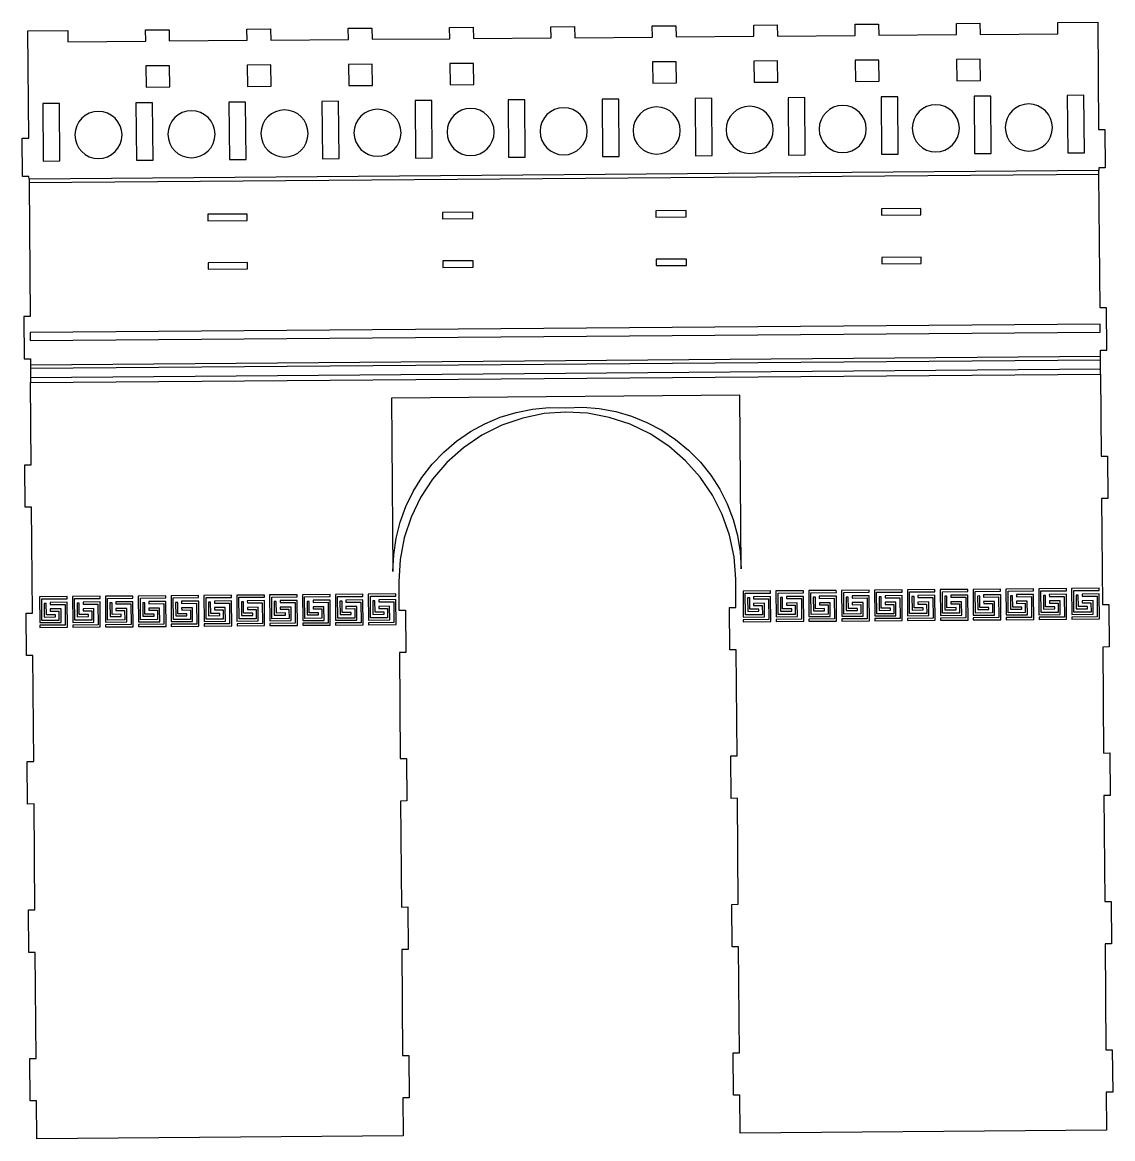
# Model space of a CAD drawing. Extents: x -1323 to 1705, y -706 to 926.
# Drawn here: x 572 to 1086, y 281 to 807 of the extents above; entities that cross this region are included whole.
import ezdxf

# ---------------------------------------------------------------- set-up
doc = ezdxf.new("R2010")
doc.units = 0
doc.layers.add('CAMADA_1', color=7, linetype='CONTINUOUS')

msp = doc.modelspace()

# ---------------------------------------------------------------- linework, layer by layer
at = {"layer": 'CAMADA_1'}
for points in [[(574.8376, 733.4888), (574.8275, 734.7428), (571.8278, 734.7188), (571.683, 752.7982), (574.6831, 752.8223), (574.2787, 803.3819), (593.1791, 803.5331), (593.2213, 798.2577), (629.886, 798.551), (629.8438, 803.8263), (640.9758, 803.9153), (641.018, 798.64), (677.6827, 798.9333), (677.6405, 804.2085), (688.7723, 804.2976), (688.8145, 799.0223), (725.4792, 799.3156), (725.4373, 804.5908), (736.569, 804.6799), (736.6112, 799.4046), (773.276, 799.6979), (773.2338, 804.9731), (784.3658, 805.0622), (784.408, 799.7868), (821.0727, 800.0801), (821.0305, 805.3554), (832.1622, 805.4444), (832.2044, 800.1691), (868.8692, 800.4624), (868.827, 805.7376), (879.959, 805.8267), (880.0012, 800.5514), (916.6659, 800.8447), (916.6237, 806.1199), (927.7557, 806.209), (927.7979, 800.9337), (964.4626, 801.227), (964.4204, 806.5022), (975.5522, 806.5913), (975.5944, 801.3159), (1012.2591, 801.6092), (1012.2169, 806.8845), (1023.3489, 806.9735), (1023.3911, 801.6982), (1060.0558, 801.9915), (1060.0136, 807.2667), (1078.914, 807.4179), (1079.3184, 756.8583), (1082.3184, 756.8823), (1082.4629, 738.8028), (1079.4631, 738.7788), (1079.4731, 737.5247), (574.8376, 733.4888)], [(1012.4329, 779.8853), (1023.5647, 779.9743), (1023.4848, 789.9741), (1012.3528, 789.885), (1012.4329, 779.8853)], [(630.0598, 776.8271), (641.1918, 776.9161), (641.1117, 786.9159), (629.98, 786.8268), (630.0598, 776.8271)], [(677.8566, 777.2094), (688.9883, 777.2984), (688.9084, 787.2981), (677.7764, 787.2091), (677.8566, 777.2094)], [(725.653, 777.5917), (736.785, 777.6808), (736.7049, 787.6804), (725.5732, 787.5913), (725.653, 777.5917)], [(773.4498, 777.974), (784.5815, 778.0631), (784.5017, 788.0627), (773.3697, 787.9736), (773.4498, 777.974)], [(869.043, 778.7385), (880.175, 778.8275), (880.0949, 788.8272), (868.9631, 788.7382), (869.043, 778.7385)], [(916.8397, 779.1208), (927.9715, 779.2098), (927.8916, 789.2095), (916.7596, 789.1204), (916.8397, 779.1208)], [(964.6362, 779.5031), (975.7682, 779.5922), (975.6881, 789.5918), (964.5563, 789.5027), (964.6362, 779.5031)], [(589.2273, 769.1277), (581.3664, 769.0648), (581.5829, 742.0015), (589.4438, 742.0644), (589.2273, 769.1277)], [(633.1082, 769.4787), (625.2473, 769.4157), (625.4638, 742.3525), (633.3247, 742.4153), (633.1082, 769.4787)], [(676.9892, 769.8296), (669.1283, 769.7668), (669.3448, 742.7034), (677.2057, 742.7663), (676.9892, 769.8296)], [(720.8699, 770.1806), (713.009, 770.1178), (713.2255, 743.0544), (721.0864, 743.1172), (720.8699, 770.1806)], [(764.7508, 770.5315), (756.8899, 770.4687), (757.1064, 743.4053), (764.9673, 743.4682), (764.7508, 770.5315)], [(808.6318, 770.8825), (800.7709, 770.8197), (800.9871, 743.7563), (808.8482, 743.8192), (808.6318, 770.8825)], [(853.1881, 744.1738), (852.9717, 771.2371), (845.1108, 771.1742), (845.3272, 744.1109), (853.1881, 744.1738)], [(897.0691, 744.5247), (896.8526, 771.5881), (888.9917, 771.5253), (889.2082, 744.4619), (897.0691, 744.5247)], [(940.95, 744.8757), (940.7335, 771.939), (932.8726, 771.8762), (933.0891, 744.8128), (940.95, 744.8757)], [(984.8307, 745.2266), (984.6142, 772.29), (976.7533, 772.2272), (976.9698, 745.1638), (984.8307, 745.2266)], [(1028.7117, 745.5777), (1028.4952, 772.6409), (1020.6343, 772.5781), (1020.8508, 745.5147), (1028.7117, 745.5777)], [(1057.5114, 757.783), (1057.2856, 760.0232), (1056.6379, 762.1098), (1055.613, 763.998), (1054.2557, 765.6431), (1052.6106, 767.0004), (1050.7224, 768.0253), (1048.6358, 768.673), (1046.3956, 768.8988), (1044.1553, 768.673), (1042.0688, 768.0253), (1040.1806, 767.0004), (1038.5354, 765.6431), (1037.1781, 763.998), (1036.1532, 762.1098), (1035.5055, 760.0232), (1035.2796, 757.783), (1035.5054, 755.5428), (1036.1531, 753.4562), (1037.178, 751.568), (1038.5354, 749.9229), (1040.1805, 748.5655), (1042.0687, 747.5406), (1044.1553, 746.8929), (1046.3955, 746.6671), (1048.6357, 746.8929), (1050.7223, 747.5406), (1052.6105, 748.5655), (1054.2556, 749.9228), (1055.613, 751.5679), (1056.6379, 753.4561), (1057.2856, 755.5427), (1057.5114, 757.7829)], [(1072.5926, 745.9286), (1072.3761, 772.9919), (1064.5152, 772.9291), (1064.7317, 745.8657), (1072.5926, 745.9286)], [(618.7028, 754.2734), (618.477, 756.5136), (617.8293, 758.6002), (616.8044, 760.4884), (615.4471, 762.1335), (613.802, 763.4909), (611.9138, 764.5158), (609.8272, 765.1635), (607.587, 765.3893), (605.3467, 765.1635), (603.2602, 764.5158), (601.372, 763.4909), (599.7269, 762.1335), (598.3695, 760.4884), (597.3446, 758.6002), (596.6969, 756.5136), (596.4711, 754.2734), (596.6969, 752.0332), (597.3446, 749.9466), (598.3695, 748.0584), (599.7268, 746.4133), (601.3719, 745.0559), (603.2601, 744.031), (605.3467, 743.3833), (607.5869, 743.1575), (609.8271, 743.3833), (611.9137, 744.031), (613.8019, 745.0559), (615.447, 746.4132), (616.8044, 748.0583), (617.8293, 749.9465), (618.477, 752.0331), (618.7028, 754.2733)], [(662.5837, 754.6243), (662.3579, 756.8646), (661.7102, 758.9511), (660.6853, 760.8393), (659.328, 762.4845), (657.6828, 763.8418), (655.7946, 764.8667), (653.7081, 765.5144), (651.4678, 765.7402), (649.2276, 765.5144), (647.141, 764.8667), (645.2528, 763.8418), (643.6077, 762.4845), (642.2503, 760.8394), (641.2254, 758.9512), (640.5777, 756.8646), (640.3519, 754.6244), (640.5777, 752.3841), (641.2254, 750.2976), (642.2503, 748.4094), (643.6077, 746.7643), (645.2528, 745.4069), (647.141, 744.382), (649.2275, 743.7343), (651.4678, 743.5085), (653.708, 743.7343), (655.7946, 744.382), (657.6828, 745.4069), (659.3279, 746.7642), (660.6853, 748.4093), (661.7102, 750.2975), (662.3579, 752.3841), (662.5837, 754.6243)], [(706.4646, 754.9753), (706.2388, 757.2155), (705.5911, 759.3021), (704.5662, 761.1903), (703.2088, 762.8354), (701.5637, 764.1928), (699.6755, 765.2177), (697.5889, 765.8654), (695.3487, 766.0912), (693.1085, 765.8654), (691.0219, 765.2177), (689.1337, 764.1928), (687.4886, 762.8355), (686.1312, 761.1903), (685.1063, 759.3021), (684.4586, 757.2156), (684.2328, 754.9753), (684.4586, 752.7351), (685.1063, 750.6485), (686.1312, 748.7603), (687.4885, 747.1152), (689.1336, 745.7578), (691.0218, 744.7329), (693.1084, 744.0852), (695.3486, 743.8594), (697.5889, 744.0852), (699.6754, 744.7329), (701.5636, 745.7578), (703.2088, 747.1151), (704.5661, 748.7602), (705.591, 750.6484), (706.2387, 752.735), (706.4646, 754.9752)], [(750.3454, 755.3263), (750.1196, 757.5665), (749.4719, 759.6531), (748.447, 761.5413), (747.0897, 763.1864), (745.4445, 764.5437), (743.5563, 765.5686), (741.4698, 766.2163), (739.2295, 766.4421), (736.9893, 766.2163), (734.9027, 765.5686), (733.0145, 764.5437), (731.3694, 763.1864), (730.0121, 761.5413), (728.9872, 759.6531), (728.3395, 757.5665), (728.1136, 755.3263), (728.3394, 753.0861), (728.9871, 750.9995), (730.012, 749.1113), (731.3694, 747.4662), (733.0145, 746.1088), (734.9027, 745.0839), (736.9893, 744.4362), (739.2295, 744.2104), (741.4697, 744.4362), (743.5563, 745.0839), (745.4445, 746.1088), (747.0896, 747.4661), (748.447, 749.1112), (749.4719, 750.9994), (750.1196, 753.086), (750.3454, 755.3262)], [(794.2263, 755.6772), (794.0005, 757.9174), (793.3528, 760.004), (792.3279, 761.8922), (790.9705, 763.5373), (789.3254, 764.8947), (787.4372, 765.9196), (785.3506, 766.5673), (783.1104, 766.7931), (780.8702, 766.5673), (778.7836, 765.9196), (776.8954, 764.8947), (775.2503, 763.5374), (773.8929, 761.8922), (772.868, 760.004), (772.2203, 757.9175), (771.9945, 755.6772), (772.2203, 753.437), (772.868, 751.3504), (773.8929, 749.4622), (775.2502, 747.8171), (776.8953, 746.4597), (778.7835, 745.4348), (780.8701, 744.7871), (783.1103, 744.5613), (785.3506, 744.7871), (787.4371, 745.4348), (789.3253, 746.4597), (790.9705, 747.8171), (792.3278, 749.4622), (793.3527, 751.3504), (794.0004, 753.4369), (794.2263, 755.6772)], [(838.1071, 756.0282), (837.8813, 758.2684), (837.2336, 760.355), (836.2087, 762.2432), (834.8514, 763.8883), (833.2063, 765.2457), (831.3181, 766.2706), (829.2315, 766.9183), (826.9913, 767.1441), (824.751, 766.9183), (822.6645, 766.2706), (820.7763, 765.2457), (819.1312, 763.8883), (817.7738, 762.2432), (816.7489, 760.355), (816.1012, 758.2684), (815.8754, 756.0282), (816.1012, 753.788), (816.7489, 751.7014), (817.7738, 749.8132), (819.1311, 748.1681), (820.7762, 746.8107), (822.6644, 745.7858), (824.751, 745.1381), (826.9912, 744.9123), (829.2314, 745.1381), (831.318, 745.7858), (833.2062, 746.8107), (834.8513, 748.168), (836.2087, 749.8131), (837.2336, 751.7013), (837.8813, 753.7879), (838.1071, 756.0281)], [(881.988, 756.3791), (881.7622, 758.6194), (881.1145, 760.7059), (880.0896, 762.5941), (878.7323, 764.2393), (877.0871, 765.5966), (875.1989, 766.6215), (873.1124, 767.2692), (870.8721, 767.495), (868.6319, 767.2692), (866.5453, 766.6215), (864.6571, 765.5966), (863.012, 764.2393), (861.6546, 762.5942), (860.6297, 760.706), (859.982, 758.6194), (859.7562, 756.3792), (859.982, 754.1389), (860.6297, 752.0524), (861.6546, 750.1642), (863.012, 748.519), (864.6571, 747.1617), (866.5453, 746.1368), (868.6318, 745.4891), (870.8721, 745.2632), (873.1123, 745.489), (875.1989, 746.1367), (877.0871, 747.1616), (878.7322, 748.519), (880.0896, 750.1641), (881.1145, 752.0523), (881.7622, 754.1388), (881.988, 756.3791)], [(925.8689, 756.7301), (925.6431, 758.9703), (924.9954, 761.0569), (923.9705, 762.9451), (922.6131, 764.5902), (920.968, 765.9476), (919.0798, 766.9725), (916.9932, 767.6202), (914.753, 767.846), (912.5127, 767.6202), (910.4262, 766.9725), (908.538, 765.9476), (906.8929, 764.5902), (905.5355, 762.9451), (904.5106, 761.0569), (903.8629, 758.9703), (903.6371, 756.7301), (903.8629, 754.4899), (904.5106, 752.4033), (905.5355, 750.5151), (906.8928, 748.87), (908.5379, 747.5126), (910.4261, 746.4877), (912.5127, 745.84), (914.7529, 745.6142), (916.9932, 745.84), (919.0797, 746.4877), (920.9679, 747.5126), (922.6131, 748.8699), (923.9704, 750.515), (924.9953, 752.4032), (925.643, 754.4898), (925.8689, 756.73)], [(969.7497, 757.081), (969.5239, 759.3213), (968.8762, 761.4078), (967.8513, 763.296), (966.494, 764.9412), (964.8488, 766.2985), (962.9606, 767.3234), (960.8741, 767.9711), (958.6338, 768.1969), (956.3936, 767.9711), (954.307, 767.3234), (952.4188, 766.2985), (950.7737, 764.9412), (949.4163, 763.2961), (948.3914, 761.4079), (947.7437, 759.3213), (947.5179, 757.0811), (947.7437, 754.8408), (948.3914, 752.7543), (949.4163, 750.8661), (950.7737, 749.2209), (952.4188, 747.8636), (954.307, 746.8387), (956.3935, 746.191), (958.6338, 745.9651), (960.874, 746.1909), (962.9606, 746.8386), (964.8488, 747.8635), (966.4939, 749.2209), (967.8513, 750.866), (968.8762, 752.7542), (969.5239, 754.8407), (969.7497, 757.081)], [(1013.6306, 757.432), (1013.4048, 759.6722), (1012.7571, 761.7588), (1011.7322, 763.647), (1010.3748, 765.2921), (1008.7297, 766.6495), (1006.8415, 767.6744), (1004.7549, 768.3221), (1002.5147, 768.5479), (1000.2745, 768.3221), (998.1879, 767.6744), (996.2997, 766.6495), (994.6546, 765.2922), (993.2972, 763.647), (992.2723, 761.7588), (991.6246, 759.6723), (991.3988, 757.432), (991.6246, 755.1918), (992.2723, 753.1052), (993.2972, 751.217), (994.6545, 749.5719), (996.2996, 748.2145), (998.1878, 747.1896), (1000.2744, 746.5419), (1002.5146, 746.3161), (1004.7549, 746.5419), (1006.8414, 747.1896), (1008.7296, 748.2145), (1010.3748, 749.5718), (1011.7321, 751.2169), (1012.757, 753.1051), (1013.4047, 755.1917), (1013.6306, 757.4319)], [(575.5387, 645.8273), (1080.1743, 649.8634), (1080.1512, 652.7352), (1083.1512, 652.7593), (1082.9912, 672.7586), (1079.9912, 672.7346), (1079.4879, 735.6878), (574.8523, 731.6518), (575.3559, 668.6985), (572.3559, 668.6746), (572.5158, 648.6752), (575.5159, 648.6993), (575.5387, 645.8273)], [(677.7009, 716.9932), (659.155, 716.8449), (659.1791, 713.845), (677.7249, 713.9933), (677.7009, 716.9932)], [(784.1805, 717.8448), (769.7912, 717.7298), (769.8153, 714.7299), (784.2044, 714.8449), (784.1805, 717.8448)], [(870.4072, 718.5345), (870.4313, 715.5346), (884.8203, 715.6497), (884.7965, 718.6496), (870.4072, 718.5345)], [(976.8869, 719.3861), (976.9107, 716.3862), (995.4568, 716.5346), (995.4327, 719.5345), (976.8869, 719.3861)], [(870.5906, 695.6377), (870.6144, 692.6378), (885.0037, 692.7528), (884.9796, 695.7527), (870.5906, 695.6377)], [(995.6158, 696.6376), (977.07, 696.4893), (977.094, 693.4894), (995.6399, 693.6377), (995.6158, 696.6376)], [(677.884, 694.0964), (659.3381, 693.9481), (659.3622, 690.9482), (677.908, 691.0965), (677.884, 694.0964)], [(784.3636, 694.9481), (769.9743, 694.8329), (769.9984, 691.833), (784.3875, 691.9482), (784.3636, 694.9481)], [(1080.0825, 661.3222), (1080.0525, 665.1001), (575.4169, 661.064), (575.4472, 657.2862), (1080.0825, 661.3222)], [(575.5864, 639.8538), (1080.222, 643.8899), (1080.1881, 648.1191), (575.5528, 644.083), (575.5864, 639.8538)], [(667.478, 524.925), (667.4265, 531.3467), (662.3326, 531.3059), (662.3407, 530.306), (666.4346, 530.3388), (666.4699, 525.9169), (658.425, 525.8526), (658.3434, 536.0516), (670.343, 536.1477), (670.3352, 537.1476), (657.3356, 537.0437), (657.4331, 524.8446), (667.478, 524.925)], [(682.9773, 525.0488), (682.926, 531.4707), (677.8322, 531.4299), (677.8403, 530.43), (681.934, 530.4627), (681.9695, 526.0409), (673.9246, 525.9765), (673.843, 536.1756), (685.8426, 536.2716), (685.8345, 537.2716), (672.835, 537.1677), (672.9325, 524.9685), (682.9773, 525.0488)], [(698.4769, 525.1728), (698.4254, 531.5946), (693.3318, 531.5539), (693.3397, 530.5539), (697.4336, 530.5866), (697.4689, 526.1649), (689.4241, 526.1005), (689.3426, 536.2996), (701.3422, 536.3955), (701.3341, 537.3956), (688.3346, 537.2916), (688.4321, 525.0925), (698.4769, 525.1728)], [(713.9765, 525.2968), (713.925, 531.7186), (708.8312, 531.6778), (708.8393, 530.6779), (712.9329, 530.7106), (712.9685, 526.2887), (704.9235, 526.2245), (704.842, 536.4236), (716.8416, 536.5195), (716.8337, 537.5196), (703.8342, 537.4155), (703.9317, 525.2165), (713.9765, 525.2968)], [(729.4758, 525.4208), (729.4246, 531.8426), (724.3308, 531.8018), (724.3386, 530.8019), (728.4325, 530.8346), (728.4678, 526.4127), (720.4231, 526.3485), (720.3415, 536.5475), (732.3412, 536.6435), (732.3331, 537.6434), (719.3335, 537.5395), (719.431, 525.3404), (729.4758, 525.4208)], [(744.9754, 525.5448), (744.9239, 531.9666), (739.8301, 531.9258), (739.8382, 530.9257), (743.9321, 530.9585), (743.9674, 526.5367), (735.9227, 526.4723), (735.8411, 536.6715), (747.8407, 536.7675), (747.8326, 537.7674), (734.8331, 537.6635), (734.9306, 525.4644), (744.9754, 525.5448)], [(920.7419, 527.9505), (912.6969, 527.8863), (912.6154, 538.0853), (924.615, 538.1813), (924.6071, 539.1812), (911.6074, 539.0773), (911.7051, 526.8782), (921.7497, 526.9586), (921.6984, 533.3804), (916.6046, 533.3396), (916.6127, 532.3397), (920.7064, 532.3724), (920.7419, 527.9505)], [(936.2413, 528.0745), (928.1965, 528.0101), (928.115, 538.2093), (940.1146, 538.3053), (940.1065, 539.3052), (927.107, 539.2013), (927.2045, 527.0022), (937.2493, 527.0826), (937.198, 533.5042), (932.1042, 533.4636), (932.1121, 532.4635), (936.206, 532.4963), (936.2413, 528.0745)], [(951.7408, 528.1985), (943.6959, 528.1341), (943.6143, 538.3333), (955.614, 538.4293), (955.6061, 539.4292), (942.6066, 539.3252), (942.7041, 527.1262), (952.7489, 527.2065), (952.6974, 533.6282), (947.6036, 533.5876), (947.6117, 532.5875), (951.7056, 532.6203), (951.7408, 528.1985)], [(967.2404, 528.3225), (959.1955, 528.2581), (959.1139, 538.4573), (971.1135, 538.5532), (971.1054, 539.5532), (958.1059, 539.4492), (958.2034, 527.2502), (968.2482, 527.3305), (968.197, 533.7522), (963.1032, 533.7115), (963.111, 532.7115), (967.2049, 532.7443), (967.2404, 528.3225)], [(982.7398, 528.4464), (974.6951, 528.3821), (974.6135, 538.5812), (986.6131, 538.6772), (986.605, 539.6771), (973.6055, 539.5732), (973.703, 527.3741), (983.7478, 527.4545), (983.6963, 533.8762), (978.6028, 533.8354), (978.6106, 532.8355), (982.7045, 532.8683), (982.7398, 528.4464)], [(998.2394, 528.5704), (990.1944, 528.506), (990.1129, 538.7051), (1002.1125, 538.8012), (1002.1046, 539.8011), (989.1051, 539.6972), (989.2026, 527.4981), (999.2474, 527.5783), (999.1959, 534.0002), (994.1021, 533.9594), (994.1102, 532.9595), (998.2039, 532.9922), (998.2394, 528.5704)], [(1013.7387, 528.6944), (1005.694, 528.63), (1005.6125, 538.8291), (1017.6121, 538.925), (1017.604, 539.9251), (1004.6044, 539.8211), (1004.702, 527.622), (1014.7468, 527.7023), (1014.6955, 534.1241), (1009.6017, 534.0834), (1009.6096, 533.0834), (1013.7035, 533.1161), (1013.7387, 528.6944)], [(1009.5767, 537.1942), (1009.5848, 536.1943), (1016.6334, 536.2507), (1016.7116, 526.4689), (1004.712, 526.3728), (1004.7201, 525.3729), (1017.7196, 525.4768), (1017.6254, 537.2586), (1009.5767, 537.1942)], [(1029.2383, 528.8182), (1021.1936, 528.754), (1021.1118, 538.9531), (1033.1117, 539.049), (1033.1036, 540.0491), (1020.104, 539.945), (1020.2016, 527.746), (1030.2464, 527.8263), (1030.1949, 534.2481), (1025.1011, 534.2073), (1025.1092, 533.2074), (1029.203, 533.2401), (1029.2383, 528.8182)], [(1025.0763, 537.3182), (1025.0844, 536.3182), (1032.133, 536.3746), (1032.2112, 526.5927), (1020.2116, 526.4968), (1020.2194, 525.4968), (1033.2192, 525.6008), (1033.1248, 537.3826), (1025.0763, 537.3182)], [(1044.7379, 528.9422), (1036.693, 528.878), (1036.6114, 539.077), (1048.611, 539.173), (1048.6032, 540.173), (1035.6034, 540.069), (1035.7011, 527.8699), (1045.7457, 527.9503), (1045.6945, 534.3721), (1040.6006, 534.3313), (1040.6087, 533.3314), (1044.7024, 533.3641), (1044.7379, 528.9422)], [(1040.5758, 537.4422), (1040.5837, 536.4422), (1047.6323, 536.4985), (1047.7108, 526.7167), (1035.7112, 526.6207), (1035.719, 525.6208), (1048.7186, 525.7248), (1048.6244, 537.5066), (1040.5758, 537.4422)], [(1060.2373, 529.0662), (1052.1926, 529.0019), (1052.111, 539.201), (1064.1106, 539.297), (1064.1025, 540.2969), (1051.103, 540.193), (1051.2005, 527.9939), (1061.2453, 528.0743), (1061.194, 534.4961), (1056.1002, 534.4553), (1056.1081, 533.4552), (1060.202, 533.488), (1060.2373, 529.0662)], [(1056.0752, 537.5662), (1056.0833, 536.5661), (1063.1319, 536.6225), (1063.2101, 526.8407), (1051.2105, 526.7447), (1051.2186, 525.7448), (1064.2181, 525.8487), (1064.124, 537.6306), (1056.0752, 537.5662)], [(1075.7369, 529.1902), (1067.6921, 529.1258), (1067.6104, 539.325), (1079.61, 539.421), (1079.6021, 540.4209), (1066.6026, 540.3169), (1066.7001, 528.1179), (1076.7449, 528.1982), (1076.6934, 534.6199), (1071.5996, 534.5793), (1071.6077, 533.5792), (1075.7016, 533.612), (1075.7369, 529.1902)], [(1071.5748, 537.69), (1071.5829, 536.6901), (1078.6315, 536.7465), (1078.7097, 526.9647), (1066.7101, 526.8687), (1066.718, 525.8688), (1079.7177, 525.9727), (1079.6233, 537.7544), (1071.5748, 537.69)], [(1069.7509, 537.1755), (1068.7507, 537.1675), (1068.8017, 530.7854), (1074.1054, 530.8279), (1074.0975, 531.8279), (1069.7938, 531.7935), (1069.7509, 537.1755)], [(589.9802, 524.3051), (589.929, 530.7269), (584.8352, 530.6861), (584.8433, 529.6862), (588.9369, 529.7189), (588.9724, 525.297), (580.9275, 525.2328), (580.8459, 535.4319), (592.8455, 535.5278), (592.8377, 536.5277), (579.8379, 536.4238), (579.9357, 524.2248), (589.9802, 524.3051)], [(591.8668, 532.8534), (591.9453, 523.0715), (579.9457, 522.9756), (579.9535, 521.9756), (592.9531, 522.0796), (592.8589, 533.8614), (584.8104, 533.797), (584.8182, 532.797), (591.8668, 532.8534)], [(581.9863, 533.2744), (582.0373, 526.8924), (587.3409, 526.9347), (587.3328, 527.9348), (583.0294, 527.9003), (582.9862, 533.2824), (581.9863, 533.2744)], [(605.4798, 524.4291), (605.4286, 530.8509), (600.3347, 530.8101), (600.3426, 529.8101), (604.4365, 529.8428), (604.4718, 525.421), (596.4271, 525.3566), (596.3455, 535.5558), (608.3451, 535.6518), (608.337, 536.6517), (595.3375, 536.5478), (595.435, 524.3487), (605.4798, 524.4291)], [(607.3664, 532.9773), (607.4446, 523.1955), (595.445, 523.0995), (595.4531, 522.0996), (608.4527, 522.2036), (608.3585, 533.9854), (600.3097, 533.921), (600.3178, 532.921), (607.3664, 532.9773)], [(597.4859, 533.3984), (597.5369, 527.0163), (602.8405, 527.0587), (602.8324, 528.0588), (598.529, 528.0243), (598.4858, 533.4064), (597.4859, 533.3984)], [(620.9794, 524.5531), (620.9279, 530.9747), (615.8341, 530.9341), (615.8422, 529.934), (619.9361, 529.9668), (619.9714, 525.545), (611.9267, 525.4806), (611.8449, 535.6798), (623.8445, 535.7758), (623.8366, 536.7757), (610.8371, 536.6718), (610.9346, 524.4727), (620.9794, 524.5531)], [(622.866, 533.1013), (622.9442, 523.3195), (610.9446, 523.2235), (610.9525, 522.2236), (623.9523, 522.3275), (623.8578, 534.1092), (615.8093, 534.0449), (615.8174, 533.0449), (622.866, 533.1013)], [(612.9852, 533.5224), (613.0365, 527.1403), (618.3399, 527.1827), (618.332, 528.1826), (614.0283, 528.1483), (613.9854, 533.5304), (612.9852, 533.5224)], [(636.4788, 524.677), (636.4275, 531.0987), (631.3337, 531.0581), (631.3418, 530.058), (635.4354, 530.0908), (635.471, 525.669), (627.426, 525.6046), (627.3445, 535.8038), (639.3441, 535.8998), (639.3362, 536.8997), (626.3364, 536.7957), (626.4342, 524.5967), (636.4788, 524.677)], [(638.3654, 533.2253), (638.4438, 523.4435), (626.444, 523.3475), (626.4521, 522.3474), (639.4516, 522.4515), (639.3574, 534.2332), (631.3089, 534.1688), (631.3168, 533.1689), (638.3654, 533.2253)], [(628.4848, 533.6462), (628.5359, 527.2642), (633.8395, 527.3067), (633.8314, 528.3066), (629.5279, 528.2723), (629.4848, 533.6543), (628.4848, 533.6462)], [(651.9784, 524.801), (651.9271, 531.2227), (646.8333, 531.1819), (646.8412, 530.182), (650.935, 530.2148), (650.9703, 525.793), (642.9256, 525.7286), (642.8441, 535.9278), (654.8437, 536.0237), (654.8356, 537.0237), (641.836, 536.9197), (641.9335, 524.7207), (651.9784, 524.801)], [(653.865, 533.3493), (653.9432, 523.5674), (641.9436, 523.4715), (641.9517, 522.4714), (654.9512, 522.5755), (654.857, 534.3572), (646.8083, 534.2928), (646.8164, 533.2929), (653.865, 533.3493)], [(643.9844, 533.7702), (644.0354, 527.3882), (649.3391, 527.4306), (649.331, 528.4306), (645.0273, 528.3962), (644.9844, 533.7782), (643.9844, 533.7702)], [(669.3646, 533.4732), (669.4428, 523.6914), (657.4432, 523.5954), (657.451, 522.5954), (670.4508, 522.6994), (670.3564, 534.4812), (662.3078, 534.4168), (662.316, 533.4169), (669.3646, 533.4732)], [(659.4838, 533.8942), (659.5348, 527.5122), (664.8384, 527.5546), (664.8306, 528.5546), (660.5269, 528.5201), (660.4839, 533.9022), (659.4838, 533.8942)], [(684.8639, 533.5972), (684.9421, 523.8154), (672.9425, 523.7193), (672.9506, 522.7194), (685.9501, 522.8233), (685.856, 534.6051), (677.8074, 534.5408), (677.8153, 533.5408), (684.8639, 533.5972)], [(674.9834, 534.0182), (675.0344, 527.6362), (680.338, 527.6786), (680.3299, 528.6785), (676.0264, 528.6441), (675.9833, 534.0261), (674.9834, 534.0182)], [(700.3635, 533.7211), (700.4417, 523.9392), (688.4421, 523.8433), (688.4502, 522.8434), (701.4497, 522.9473), (701.3556, 534.7291), (693.3068, 534.6647), (693.3149, 533.6648), (700.3635, 533.7211)], [(690.483, 534.1421), (690.534, 527.7601), (695.8374, 527.8026), (695.8295, 528.8025), (691.5258, 528.7681), (691.4829, 534.1501), (690.483, 534.1421)], [(715.8631, 533.8451), (715.9413, 524.0632), (703.9417, 523.9673), (703.9496, 522.9673), (716.9491, 523.0713), (716.8549, 534.8531), (708.8064, 534.7887), (708.8142, 533.7887), (715.8631, 533.8451)], [(705.9823, 534.2661), (706.0333, 527.8841), (711.337, 527.9264), (711.3291, 528.9265), (707.0254, 528.892), (706.9822, 534.2741), (705.9823, 534.2661)], [(731.3624, 533.969), (731.4406, 524.1872), (719.441, 524.0912), (719.4491, 523.0913), (732.4487, 523.1953), (732.3545, 534.9771), (724.306, 534.9127), (724.3138, 533.9127), (731.3624, 533.969)], [(721.4819, 534.3901), (721.5329, 528.0081), (726.8365, 528.0504), (726.8284, 529.0505), (722.525, 529.016), (722.4818, 534.3981), (721.4819, 534.3901)], [(746.862, 534.093), (746.9402, 524.3112), (734.9406, 524.2152), (734.9485, 523.2153), (747.9483, 523.3192), (747.8539, 535.1011), (739.8053, 535.0367), (739.8134, 534.0366), (746.862, 534.093)], [(736.9815, 534.5141), (737.0325, 528.132), (742.3359, 528.1744), (742.328, 529.1744), (738.0243, 529.14), (737.9814, 534.5221), (736.9815, 534.5141)], [(916.5798, 536.4505), (916.5877, 535.4505), (923.6363, 535.5068), (923.7147, 525.725), (911.7149, 525.629), (911.723, 524.6291), (924.7225, 524.7331), (924.6284, 536.5149), (916.5798, 536.4505)], [(914.7557, 535.9359), (913.7558, 535.9279), (913.8068, 529.5459), (919.1104, 529.5882), (919.1023, 530.5883), (914.7988, 530.5538), (914.7557, 535.9359)], [(932.0792, 536.5745), (932.0873, 535.5744), (939.1359, 535.6308), (939.2141, 525.849), (927.2145, 525.753), (927.2226, 524.7531), (940.2221, 524.857), (940.128, 536.6389), (932.0792, 536.5745)], [(930.2553, 536.0599), (929.2554, 536.0519), (929.3064, 529.6698), (934.61, 529.7122), (934.6019, 530.7122), (930.2982, 530.6778), (930.2553, 536.0599)], [(947.5788, 536.6983), (947.5866, 535.6984), (954.6355, 535.7548), (954.7137, 525.973), (942.7141, 525.877), (942.7219, 524.8771), (955.7215, 524.981), (955.6273, 536.7627), (947.5788, 536.6983)], [(945.7549, 536.1838), (944.7547, 536.1757), (944.8057, 529.7937), (950.1093, 529.8362), (950.1015, 530.8361), (945.7978, 530.8018), (945.7549, 536.1838)], [(963.0784, 536.8223), (963.0862, 535.8224), (970.1348, 535.8788), (970.213, 526.0969), (958.2134, 526.001), (958.2215, 525.0009), (971.2211, 525.105), (971.1269, 536.8867), (963.0784, 536.8223)], [(961.2542, 536.3077), (960.2543, 536.2997), (960.3053, 529.9177), (965.6089, 529.9602), (965.6008, 530.9601), (961.2974, 530.9257), (961.2542, 536.3077)], [(978.5777, 536.9463), (978.5858, 535.9464), (985.6344, 536.0028), (985.7126, 526.2209), (973.713, 526.1249), (973.7211, 525.1249), (986.7207, 525.2289), (986.6265, 537.0107), (978.5777, 536.9463)], [(976.7538, 536.4317), (975.7539, 536.4237), (975.8049, 530.0417), (981.1083, 530.0841), (981.1004, 531.0841), (976.7967, 531.0496), (976.7538, 536.4317)], [(994.0773, 537.0703), (994.0852, 536.0703), (1001.134, 536.1267), (1001.2122, 526.3449), (989.2126, 526.2489), (989.2205, 525.2489), (1002.22, 525.3528), (1002.1258, 537.1346), (994.0773, 537.0703)], [(992.2532, 536.5556), (991.2532, 536.5477), (991.3043, 530.1657), (996.6079, 530.2081), (996.6, 531.208), (992.2963, 531.1736), (992.2532, 536.5556)], [(1007.7528, 536.6796), (1006.7528, 536.6716), (1006.8039, 530.2896), (1012.1075, 530.3321), (1012.0994, 531.332), (1007.7959, 531.2976), (1007.7528, 536.6796)], [(1023.2524, 536.8036), (1022.2522, 536.7956), (1022.3034, 530.4136), (1027.6068, 530.4561), (1027.599, 531.456), (1023.2953, 531.4215), (1023.2524, 536.8036)], [(1038.7517, 536.9276), (1037.7518, 536.9196), (1037.8028, 530.5376), (1043.1064, 530.5799), (1043.0983, 531.58), (1038.7949, 531.5455), (1038.7517, 536.9276)], [(1054.2513, 537.0516), (1053.2514, 537.0436), (1053.3024, 530.6615), (1058.606, 530.7039), (1058.5979, 531.7039), (1054.2942, 531.6695), (1054.2513, 537.0516)]]:
    msp.add_lwpolyline(points, close=True, dxfattribs=at)
for points in [[(1079.4879, 735.6878), (1079.4731, 737.5247)], [(574.8376, 733.4888), (574.8523, 731.6518)], [(1080.1881, 648.1191), (1080.1743, 649.8634)], [(575.5387, 645.8273), (575.5528, 644.083)], [(1080.2413, 641.4882), (1080.222, 643.8899)], [(749.2343, 543.4796), (749.3416, 530.0857), (752.3414, 530.1096), (752.5014, 510.1103), (749.5016, 510.0863), (749.9014, 460.0879), (752.9012, 460.1119), (753.0612, 440.1125), (750.0614, 440.0885), (750.4612, 390.0901), (753.4612, 390.1141), (753.621, 370.1148), (750.6212, 370.0907), (751.021, 320.0923), (754.021, 320.1164), (754.181, 300.117), (751.181, 300.0929), (751.324, 282.1947), (578.4582, 280.8121), (578.3149, 298.7105), (575.3151, 298.6864), (575.1551, 318.6858), (578.1549, 318.7097), (577.7551, 368.7081), (574.7553, 368.6842), (574.5953, 388.6836), (577.5951, 388.7075), (577.1953, 438.7059), (574.1955, 438.682), (574.0355, 458.6813), (577.0353, 458.7053), (576.6355, 508.7037), (573.6354, 508.6797), (573.4757, 528.679), (576.4755, 528.7031), (576.0757, 578.7015), (573.0756, 578.6774), (572.9157, 598.6768), (575.9157, 598.7009), (575.6057, 637.4521), (1080.2413, 641.4882), (1080.5513, 602.7368), (1083.551, 602.7609), (1083.711, 582.7615), (1080.711, 582.7376), (1081.1111, 532.7392), (1084.1108, 532.7631), (1084.2708, 512.7637), (1081.271, 512.7398), (1081.6709, 462.7414), (1084.6706, 462.7653), (1084.8306, 442.7659), (1081.8308, 442.742), (1082.2307, 392.7436), (1085.2305, 392.7675), (1085.3904, 372.7682), (1082.3907, 372.7442), (1082.7905, 322.7458), (1085.7905, 322.7699), (1085.9502, 302.7705), (1082.9505, 302.7464), (1083.0935, 284.8482), (910.2276, 283.4656), (910.0844, 301.3639), (907.0846, 301.3399), (906.9246, 321.3392), (909.9244, 321.3632), (909.5245, 371.3616), (906.5248, 371.3376), (906.3648, 391.337), (909.3646, 391.361), (908.9647, 441.3594), (905.9647, 441.3354), (905.805, 461.3348), (908.8048, 461.3588), (908.4049, 511.3572), (905.4049, 511.3332), (905.2449, 531.3325), (908.245, 531.3566), (908.1379, 544.7504)], [(575.5864, 639.8538), (575.6057, 637.4521)], [(910.7834, 549.6619), (910.1289, 631.501), (745.8559, 630.187), (746.5106, 548.3481)], [(746.5105, 548.3481), (746.8575, 556.2823), (748.0099, 564.0763), (749.9434, 571.673), (752.6338, 579.0153), (756.0567, 586.046), (760.1879, 592.708), (765.003, 598.9442), (770.4777, 604.6974), (776.517, 609.8548), (783.0031, 614.3275), (789.8776, 618.0945), (797.0823, 621.1343), (804.5586, 623.4259), (812.2483, 624.9481), (820.093, 625.6797), (828.0344, 625.5995), (835.9735, 625.8067), (843.8289, 625.2007), (851.542, 623.8017), (859.0541, 621.63), (866.3064, 618.7057), (873.2403, 615.0493), (879.7971, 610.6808), (885.9181, 605.6207), (891.4842, 599.9558), (896.3984, 593.7974), (900.6356, 587.2023), (904.1705, 580.2273), (906.978, 572.9289), (909.0328, 565.3641), (910.3097, 557.5895), (910.7835, 549.6619)], [(908.1378, 544.7505), (907.3549, 555.2691), (905.2218, 565.4589), (901.806, 575.2047), (897.1756, 584.3912), (891.3981, 592.9033), (884.5415, 600.6256), (876.6734, 607.4429), (867.8616, 613.24), (858.3608, 617.8213), (848.4696, 621.0688), (838.3217, 622.9836), (828.0507, 623.5667), (817.7903, 622.8194), (807.6743, 620.7425), (797.8363, 617.3372), (788.41, 612.6045), (779.6921, 606.6672), (771.934, 599.7249), (765.2018, 591.894), (759.5612, 583.2906), (755.0783, 574.0311), (751.8189, 564.232), (749.8489, 554.0093), (749.2344, 543.4796)]]:
    msp.add_lwpolyline(points, dxfattribs=at)

doc.saveas('drawing.dxf')
